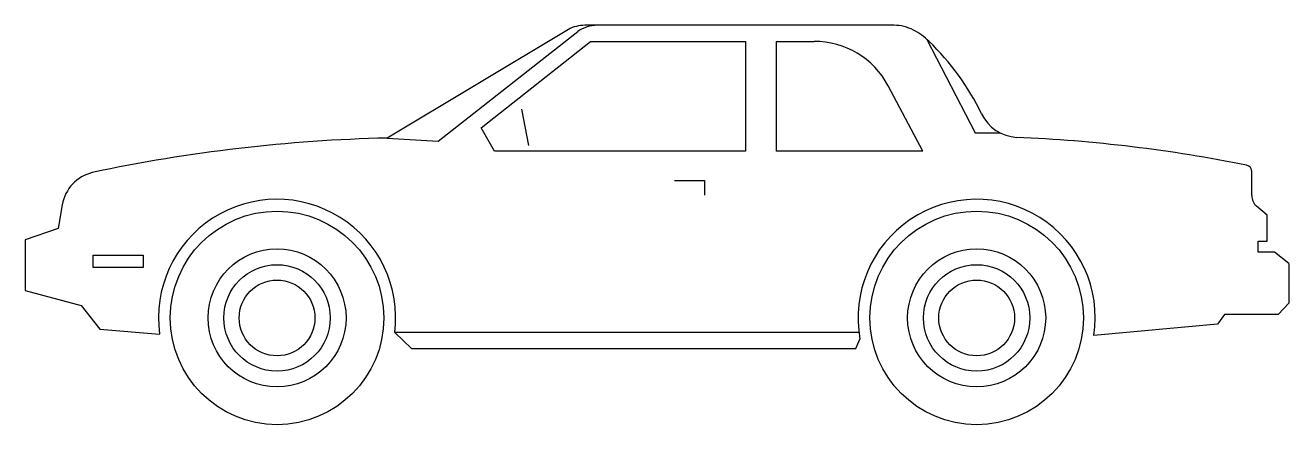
# Model space of a CAD drawing. Extents: x -95.1 to -90.5, y 13.82 to 15.27.
import ezdxf

# ---------------------------------------------------------------- set-up
doc = ezdxf.new("R2010")
doc.units = 0
doc.header["$LTSCALE"] = 100
doc.header["$MEASUREMENT"] = 0
doc.layers.add('AUT', color=2, linetype='CONTINUOUS')
doc.layers.add('C-CARRO', color=2, linetype='CONTINUOUS')

# ---------------------------------------------------------------- blocks, each defined once
blk = doc.blocks.new('AUTM2L')
at = {"layer": 'AUT'}
for p, q in [((1.0598, 1.4375), (0.4007, 1.0424)), ((0.5861, 1.0314), (1.0941, 1.4305)), ((2.2446, 1.4526), (1.1199, 1.4526)), ((0.7426, 1.0792), (1.1407, 1.3942)), ((1.1407, 1.3942), (1.704, 1.3942)), ((1.704, 1.3942), (1.704, 0.9954)), ((1.8158, 1.3942), (1.8158, 0.9954)), ((1.8158, 1.3942), (1.9542, 1.3942)), ((2.3641, 1.4015), (2.5397, 1.0615)), ((2.35, 0.9954), (2.2231, 1.233)), ((0.8888, 1.1472), (0.9153, 1.0157)), ((0.7909, 0.9954), (0.7426, 1.0792)), ((2.5397, 1.0615), (2.6311, 1.0615)), ((0.4007, 1.0424), (0.5861, 1.0314)), ((1.704, 0.9954), (0.7909, 0.9954)), ((2.35, 0.9954), (1.8158, 0.9954)), ((3.546, 0.833), (3.546, 0.9196)), ((1.4463, 0.8887), (1.5545, 0.8887)), ((1.5545, 0.8887), (1.5545, 0.8354)), ((-0.7813, 0.8001), (-0.7964, 0.7134)), ((3.6018, 0.7617), (3.5637, 0.7944)), ((3.6018, 0.6678), (3.6018, 0.7617)), ((-0.7964, 0.7134), (-0.9159, 0.6728)), ((-0.9159, 0.6728), (-0.9159, 0.4883)), ((3.5688, 0.6271), (3.5688, 0.6678)), ((3.5688, 0.6678), (3.6018, 0.6678)), ((-0.6695, 0.617), (-0.4867, 0.617)), ((-0.6695, 0.5712), (-0.6695, 0.617)), ((-0.4867, 0.617), (-0.4867, 0.5712)), ((3.6286, 0.6271), (3.5688, 0.6271)), ((3.6806, 0.5865), (3.6286, 0.6271)), ((-0.4867, 0.5712), (-0.6695, 0.5712)), ((3.6806, 0.5865), (3.6806, 0.4417)), ((-0.9159, 0.4883), (-0.7127, 0.4341)), ((-0.7127, 0.4341), (-0.6441, 0.3477)), ((3.6806, 0.4417), (3.6425, 0.4011)), ((3.4469, 0.4011), (3.4215, 0.3655)), ((3.6425, 0.4011), (3.4469, 0.4011)), ((-0.6441, 0.3477), (-0.4275, 0.3292)), ((2.117, 0.335), (0.4282, 0.335)), ((0.4282, 0.335), (0.4887, 0.2766)), ((3.4215, 0.3655), (2.972, 0.3246)), ((0.4887, 0.2766), (2.1058, 0.2766)), ((2.1058, 0.2766), (2.1206, 0.3112))]:
    blk.add_line(p, q, dxfattribs=at)
for centre, radius in [((0, 0.3884), 0.3884), ((2.5452, 0.3884), 0.3884), ((0, 0.3884), 0.2511), ((2.5452, 0.3884), 0.2511), ((0, 0.3884), 0.1935), ((2.5452, 0.3884), 0.1935), ((0, 0.3884), 0.1378), ((2.5452, 0.3884), 0.1378)]:
    blk.add_circle(centre, radius, dxfattribs=at)
for centre, radius, start, end in [((1.1199, 1.3256), 0.127, 90, 118.2288), ((1.1657, 1.3256), 0.127, 90, 124.3098), ((2.2446, 1.3002), 0.1524, 62.2514, 90), ((2.2011, 1.2175), 0.2459, 45.9467, 62.2514), ((1.9542, 1.0894), 0.3048, 28.1094, 90), ((1.7209, 0.7212), 0.9364, 25.9258, 45.9467), ((2.7002, 1.1972), 0.1524, 205.9258, 266.5266), ((0.532, -4.7298), 5.7737, 91.30333, 102.0374), ((2.4537, -4.4328), 5.483, 78.7069, 87.5204), ((3.5206, 0.9196), 0.0254, 0, 74.2736), ((-0.6373, 0.775), 0.1462, 103.7698, 170.0913), ((3.5968, 0.833), 0.0508, 180, 229.3987), ((0, 0.3884), 0.4315, 352.8998, 187.8765), ((2.5452, 0.3884), 0.4315, 351.5095, 190.2975)]:
    blk.add_arc(centre, radius, start, end, dxfattribs=at)

msp = doc.modelspace()

# ---------------------------------------------------------------- block references
at = {"layer": 'C-CARRO', "linetype": 'CONTINUOUS'}
msp.add_blockref('AUTM2L', (-94.182, 13.8177), dxfattribs=at)

doc.saveas('drawing.dxf')
